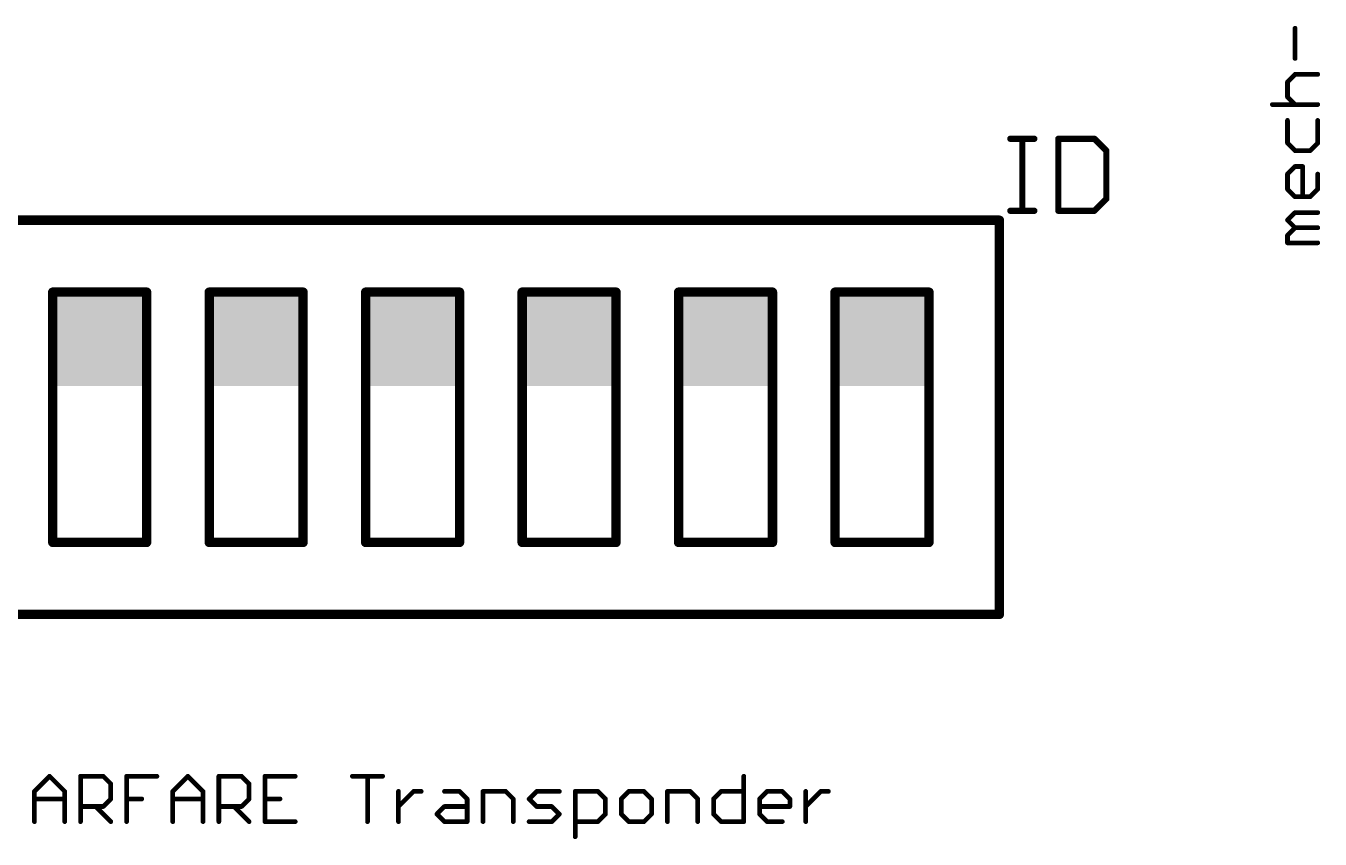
# Model space of a CAD drawing. Extents: x 0.1 to 37.8, y 0 to 44.
# Drawn here: x 16.58 to 37.59, y 0.01 to 13.21 of the extents above; entities that cross this region are included whole.
import ezdxf

# ---------------------------------------------------------------- set-up
doc = ezdxf.new("R2010")
doc.units = 0
doc.layers.add('121', color=253, linetype='CONTINUOUS')
doc.layers.add('21', color=253, linetype='CONTINUOUS')

# ---------------------------------------------------------------- blocks, each defined once
blk = doc.blocks.new('RECT')
blk.add_solid([(-0.5, -0.5), (0.5, -0.5), (-0.5, 0.5), (0.5, 0.5)])

msp = doc.modelspace()

# ---------------------------------------------------------------- linework, layer by layer
at = {"layer": '121'}
for points, const_width in [([(37.1853, 12.6838), (37.1853, 13.1752)], 0.0762), ([(37.0624, 12.304), (37.1853, 12.4268)], 0.0762), ([(37.1853, 12.4268), (37.5539, 12.4268)], 0.0762), ([(37.0624, 12.0582), (37.0624, 12.304)], 0.0762), ([(37.1853, 11.9353), (37.0624, 12.0582)], 0.0762), ([(36.8167, 11.9353), (37.5539, 11.9353)], 0.0762), ([(37.0624, 11.6784), (37.0624, 11.3098)], 0.0762), ([(37.5539, 11.3098), (37.5539, 11.6784)], 0.0762), ([(32.5628, 11.3802), (32.9526, 11.3802)], 0.1016), ([(32.7577, 10.2108), (32.7577, 11.3802)], 0.1016), ([(33.3424, 11.3802), (33.3424, 10.2108)], 0.1016), ([(33.9271, 11.3802), (33.3424, 11.3802)], 0.1016), ([(34.122, 11.1853), (33.9271, 11.3802)], 0.1016), ([(37.0624, 11.3098), (37.1853, 11.1869)], 0.0762), ([(37.431, 11.1869), (37.5539, 11.3098)], 0.0762), ([(34.122, 10.4057), (34.122, 11.1853)], 0.1016), ([(37.1853, 11.1869), (37.431, 11.1869)], 0.0762), ([(37.0624, 10.8071), (37.1853, 10.93)], 0.0762), ([(37.1853, 10.93), (37.3082, 10.93)], 0.0762), ([(37.3082, 10.93), (37.3082, 10.4385)], 0.0762), ([(37.0624, 10.5614), (37.0624, 10.8071)], 0.0762), ([(37.5539, 10.8071), (37.5539, 10.5614)], 0.0762), ([(37.1853, 10.4385), (37.0624, 10.5614)], 0.0762), ([(37.5539, 10.5614), (37.431, 10.4385)], 0.0762), ([(33.9271, 10.2108), (34.122, 10.4057)], 0.1016), ([(37.431, 10.4385), (37.1853, 10.4385)], 0.0762), ([(32.5628, 10.2108), (32.9526, 10.2108)], 0.1016), ([(33.3424, 10.2108), (33.9271, 10.2108)], 0.1016), ([(37.0624, 10.0587), (37.1853, 10.1816)], 0.0762), ([(37.1853, 9.9358), (37.0624, 10.0587)], 0.0762), ([(37.1853, 10.1816), (37.5539, 10.1816)], 0.0762), ([(37.0624, 9.813), (37.1853, 9.9358)], 0.0762), ([(37.1853, 9.9358), (37.5539, 9.9358)], 0.0762), ([(37.0624, 9.6901), (37.0624, 9.813)], 0.0762), ([(37.5539, 9.6901), (37.0624, 9.6901)], 0.0762), ([(16.7206, 0.7836), (16.9663, 1.0293)], 0.0762), ([(16.9663, 1.0293), (17.2121, 0.7836)], 0.0762), ([(17.469, 0.2921), (17.469, 1.0293)], 0.0762), ([(17.469, 1.0293), (17.8376, 1.0293)], 0.0762), ([(17.8376, 1.0293), (17.9605, 0.9065)], 0.0762), ([(18.2174, 0.2921), (18.2174, 1.0293)], 0.0762), ([(18.2174, 1.0293), (18.7089, 1.0293)], 0.0762), ([(18.9658, 0.7836), (19.2116, 1.0293)], 0.0762), ([(19.2116, 1.0293), (19.4573, 0.7836)], 0.0762), ([(19.7143, 0.2921), (19.7143, 1.0293)], 0.0762), ([(19.7143, 1.0293), (20.0829, 1.0293)], 0.0762), ([(20.0829, 1.0293), (20.2057, 0.9065)], 0.0762), ([(20.9542, 1.0293), (20.4627, 1.0293)], 0.0762), ([(20.4627, 1.0293), (20.4627, 0.2921)], 0.0762), ([(21.8821, 1.0293), (22.3736, 1.0293)], 0.0762), ([(22.1278, 0.2921), (22.1278, 1.0293)], 0.0762), ([(28.2362, 1.0293), (28.2362, 0.2921)], 0.0762), ([(17.9605, 0.9065), (17.9605, 0.6607)], 0.0762), ([(20.2057, 0.9065), (20.2057, 0.6607)], 0.0762), ([(16.7206, 0.2921), (16.7206, 0.7836)], 0.0762), ([(16.7206, 0.6607), (17.2121, 0.6607)], 0.0762), ([(17.2121, 0.7836), (17.2121, 0.2921)], 0.0762), ([(17.9605, 0.6607), (17.8376, 0.5378)], 0.0762), ([(18.2174, 0.6607), (18.4632, 0.6607)], 0.0762), ([(18.9658, 0.2921), (18.9658, 0.7836)], 0.0762), ([(18.9658, 0.6607), (19.4573, 0.6607)], 0.0762), ([(19.4573, 0.7836), (19.4573, 0.2921)], 0.0762), ([(20.2057, 0.6607), (20.0829, 0.5378)], 0.0762), ([(20.4627, 0.6607), (20.7084, 0.6607)], 0.0762), ([(22.6305, 0.2921), (22.6305, 0.7836)], 0.0762), ([(22.6305, 0.5378), (22.8763, 0.7836)], 0.0762), ([(22.8763, 0.7836), (22.9991, 0.7836)], 0.0762), ([(23.3771, 0.7836), (23.6228, 0.7836)], 0.0762), ([(23.6228, 0.7836), (23.7457, 0.6607)], 0.0762), ([(23.7457, 0.6607), (23.7457, 0.2921)], 0.0762), ([(24.0026, 0.2921), (24.0026, 0.7836)], 0.0762), ([(24.0026, 0.7836), (24.3712, 0.7836)], 0.0762), ([(24.3712, 0.7836), (24.4941, 0.6607)], 0.0762), ([(24.4941, 0.6607), (24.4941, 0.2921)], 0.0762), ([(24.751, 0.6607), (24.8739, 0.7836)], 0.0762), ([(24.8739, 0.5378), (24.751, 0.6607)], 0.0762), ([(24.8739, 0.7836), (25.2425, 0.7836)], 0.0762), ([(25.4994, 0.0464), (25.4994, 0.7836)], 0.0762), ([(25.4994, 0.7836), (25.8681, 0.7836)], 0.0762), ([(25.8681, 0.7836), (25.9909, 0.6607)], 0.0762), ([(25.9909, 0.6607), (25.9909, 0.415)], 0.0762), ([(26.3707, 0.7836), (26.2479, 0.6607)], 0.0762), ([(26.2479, 0.6607), (26.2479, 0.415)], 0.0762), ([(26.6165, 0.7836), (26.3707, 0.7836)], 0.0762), ([(26.7393, 0.6607), (26.6165, 0.7836)], 0.0762), ([(26.7393, 0.415), (26.7393, 0.6607)], 0.0762), ([(26.9963, 0.2921), (26.9963, 0.7836)], 0.0762), ([(26.9963, 0.7836), (27.3649, 0.7836)], 0.0762), ([(27.3649, 0.7836), (27.4878, 0.6607)], 0.0762), ([(27.4878, 0.6607), (27.4878, 0.2921)], 0.0762), ([(27.7447, 0.6607), (27.8676, 0.7836)], 0.0762), ([(27.7447, 0.415), (27.7447, 0.6607)], 0.0762), ([(27.8676, 0.7836), (28.2362, 0.7836)], 0.0762), ([(28.4931, 0.6607), (28.616, 0.7836)], 0.0762), ([(28.4931, 0.415), (28.4931, 0.6607)], 0.0762), ([(28.616, 0.7836), (28.8617, 0.7836)], 0.0762), ([(28.8617, 0.7836), (28.9846, 0.6607)], 0.0762), ([(28.9846, 0.6607), (28.9846, 0.5378)], 0.0762), ([(29.2415, 0.2921), (29.2415, 0.7836)], 0.0762), ([(29.2415, 0.5378), (29.4873, 0.7836)], 0.0762), ([(29.4873, 0.7836), (29.6101, 0.7836)], 0.0762), ([(17.8376, 0.5378), (17.469, 0.5378)], 0.0762), ([(17.7148, 0.5378), (17.9605, 0.2921)], 0.0762), ([(20.0829, 0.5378), (19.7143, 0.5378)], 0.0762), ([(19.96, 0.5378), (20.2057, 0.2921)], 0.0762), ([(23.2542, 0.415), (23.3771, 0.5378)], 0.0762), ([(23.3771, 0.2921), (23.2542, 0.415)], 0.0762), ([(23.3771, 0.5378), (23.7457, 0.5378)], 0.0762), ([(25.1196, 0.5378), (24.8739, 0.5378)], 0.0762), ([(25.2425, 0.415), (25.1196, 0.5378)], 0.0762), ([(25.1196, 0.2921), (25.2425, 0.415)], 0.0762), ([(25.9909, 0.415), (25.8681, 0.2921)], 0.0762), ([(26.2479, 0.415), (26.3707, 0.2921)], 0.0762), ([(26.6165, 0.2921), (26.7393, 0.415)], 0.0762), ([(27.8676, 0.2921), (27.7447, 0.415)], 0.0762), ([(28.9846, 0.5378), (28.4931, 0.5378)], 0.0762), ([(28.616, 0.2921), (28.4931, 0.415)], 0.0762), ([(20.4627, 0.2921), (20.9542, 0.2921)], 0.0762), ([(23.7457, 0.2921), (23.3771, 0.2921)], 0.0762), ([(24.751, 0.2921), (25.1196, 0.2921)], 0.0762), ([(25.8681, 0.2921), (25.4994, 0.2921)], 0.0762), ([(26.3707, 0.2921), (26.6165, 0.2921)], 0.0762), ([(28.2362, 0.2921), (27.8676, 0.2921)], 0.0762), ([(28.8617, 0.2921), (28.616, 0.2921)], 0.0762)]:
    msp.add_lwpolyline(points, dxfattribs=dict(at, const_width=const_width))
for points, const_width in [([(37.2043, 13.1752, 1), (37.1662, 13.1752)], 0.0381), ([(37.1662, 12.6838, 1), (37.2043, 12.6838)], 0.0381), ([(37.1853, 12.4459, 1), (37.1853, 12.4078)], 0.0381), ([(37.1988, 12.4134, 1), (37.1718, 12.4403)], 0.0381), ([(37.5539, 12.4078, 1), (37.5539, 12.4459)], 0.0381), ([(37.0815, 12.304, 1), (37.0434, 12.304)], 0.0381), ([(37.0489, 12.3174, 1), (37.0759, 12.2905)], 0.0381), ([(37.0759, 12.0717, 1), (37.0489, 12.0447)], 0.0381), ([(37.0434, 12.0582, 1), (37.0815, 12.0582)], 0.0381), ([(36.8167, 11.9544, 1), (36.8167, 11.9163)], 0.0381), ([(37.1718, 11.9219, 1), (37.1988, 11.9488)], 0.0381), ([(37.5539, 11.9163, 1), (37.5539, 11.9544)], 0.0381), ([(37.0815, 11.6784, 1), (37.0434, 11.6784)], 0.0381), ([(37.5729, 11.6784, 1), (37.5348, 11.6784)], 0.0381), ([(32.5628, 11.4056, 1), (32.5628, 11.3548)], 0.0508), ([(32.7831, 11.3802, 1), (32.7323, 11.3802)], 0.0508), ([(32.9526, 11.3548, 1), (32.9526, 11.4056)], 0.0508), ([(33.3678, 11.3802, 1), (33.317, 11.3802)], 0.0508), ([(33.3424, 11.4056, 1), (33.3424, 11.3548)], 0.0508), ([(33.9451, 11.3982, 1), (33.9091, 11.3622)], 0.0508), ([(33.9271, 11.3548, 1), (33.9271, 11.4056)], 0.0508), ([(37.0759, 11.3233, 1), (37.0489, 11.2963)], 0.0381), ([(37.5674, 11.2963, 1), (37.5404, 11.3233)], 0.0381), ([(34.1474, 11.1853, 1), (34.0966, 11.1853)], 0.0508), ([(34.104, 11.1673, 1), (34.14, 11.2033)], 0.0508), ([(37.0434, 11.3098, 1), (37.0815, 11.3098)], 0.0381), ([(37.1853, 11.206, 1), (37.1853, 11.1679)], 0.0381), ([(37.1718, 11.1735, 1), (37.1988, 11.2004)], 0.0381), ([(37.4176, 11.2004, 1), (37.4445, 11.1735)], 0.0381), ([(37.431, 11.1679, 1), (37.431, 11.206)], 0.0381), ([(37.5348, 11.3098, 1), (37.5729, 11.3098)], 0.0381), ([(37.1853, 10.949, 1), (37.1853, 10.9109)], 0.0381), ([(37.1988, 10.9165, 1), (37.1718, 10.9435)], 0.0381), ([(37.3272, 10.93, 1), (37.2891, 10.93)], 0.0381), ([(37.3082, 10.9109, 1), (37.3082, 10.949)], 0.0381), ([(37.0815, 10.8071, 1), (37.0434, 10.8071)], 0.0381), ([(37.0489, 10.8206, 1), (37.0759, 10.7937)], 0.0381), ([(37.5729, 10.8071, 1), (37.5348, 10.8071)], 0.0381), ([(37.0759, 10.5749, 1), (37.0489, 10.5479)], 0.0381), ([(37.0434, 10.5614, 1), (37.0815, 10.5614)], 0.0381), ([(37.5348, 10.5614, 1), (37.5729, 10.5614)], 0.0381), ([(37.5674, 10.5479, 1), (37.5404, 10.5749)], 0.0381), ([(34.0966, 10.4057, 1), (34.1474, 10.4057)], 0.0508), ([(34.14, 10.3877, 1), (34.104, 10.4237)], 0.0508), ([(37.1853, 10.4576, 1), (37.1853, 10.4195)], 0.0381), ([(37.1718, 10.425, 1), (37.1988, 10.452)], 0.0381), ([(37.2891, 10.4385, 1), (37.3272, 10.4385)], 0.0381), ([(37.4176, 10.452, 1), (37.4445, 10.425)], 0.0381), ([(37.431, 10.4195, 1), (37.431, 10.4576)], 0.0381), ([(32.5628, 10.2362, 1), (32.5628, 10.1854)], 0.0508), ([(32.7323, 10.2108, 1), (32.7831, 10.2108)], 0.0508), ([(32.9526, 10.1854, 1), (32.9526, 10.2362)], 0.0508), ([(33.3424, 10.2362, 1), (33.3424, 10.1854)], 0.0508), ([(33.317, 10.2108, 1), (33.3678, 10.2108)], 0.0508), ([(33.9091, 10.2288, 1), (33.9451, 10.1928)], 0.0508), ([(33.9271, 10.1854, 1), (33.9271, 10.2362)], 0.0508), ([(37.0759, 10.0722, 1), (37.0489, 10.0452)], 0.0381), ([(37.0489, 10.0722, 1), (37.0759, 10.0452)], 0.0381), ([(37.1853, 10.2006, 1), (37.1853, 10.1625)], 0.0381), ([(37.1988, 10.1681, 1), (37.1718, 10.1951)], 0.0381), ([(37.5539, 10.1625, 1), (37.5539, 10.2006)], 0.0381), ([(37.1853, 9.9549, 1), (37.1853, 9.9168)], 0.0381), ([(37.1988, 9.9224, 1), (37.1718, 9.9493)], 0.0381), ([(37.1718, 9.9224, 1), (37.1988, 9.9493)], 0.0381), ([(37.5539, 9.9168, 1), (37.5539, 9.9549)], 0.0381), ([(37.0815, 9.813, 1), (37.0434, 9.813)], 0.0381), ([(37.0489, 9.8264, 1), (37.0759, 9.7995)], 0.0381), ([(37.0624, 9.7092, 1), (37.0624, 9.6711)], 0.0381), ([(37.0434, 9.6901, 1), (37.0815, 9.6901)], 0.0381), ([(37.5539, 9.6711, 1), (37.5539, 9.7092)], 0.0381), ([(16.9798, 1.0428, 1), (16.9529, 1.0159)], 0.0381), ([(16.9798, 1.0159, 1), (16.9529, 1.0428)], 0.0381), ([(17.469, 1.0484, 1), (17.469, 1.0103)], 0.0381), ([(17.4881, 1.0293, 1), (17.45, 1.0293)], 0.0381), ([(17.8511, 1.0428, 1), (17.8242, 1.0159)], 0.0381), ([(17.8376, 1.0103, 1), (17.8376, 1.0484)], 0.0381), ([(18.2174, 1.0484, 1), (18.2174, 1.0103)], 0.0381), ([(18.2365, 1.0293, 1), (18.1984, 1.0293)], 0.0381), ([(18.7089, 1.0103, 1), (18.7089, 1.0484)], 0.0381), ([(19.2251, 1.0428, 1), (19.1981, 1.0159)], 0.0381), ([(19.2251, 1.0159, 1), (19.1981, 1.0428)], 0.0381), ([(19.7333, 1.0293, 1), (19.6952, 1.0293)], 0.0381), ([(19.7143, 1.0484, 1), (19.7143, 1.0103)], 0.0381), ([(20.0963, 1.0428, 1), (20.0694, 1.0159)], 0.0381), ([(20.0829, 1.0103, 1), (20.0829, 1.0484)], 0.0381), ([(20.4817, 1.0293, 1), (20.4436, 1.0293)], 0.0381), ([(20.4627, 1.0484, 1), (20.4627, 1.0103)], 0.0381), ([(20.9542, 1.0103, 1), (20.9542, 1.0484)], 0.0381), ([(21.8821, 1.0484, 1), (21.8821, 1.0103)], 0.0381), ([(22.1469, 1.0293, 1), (22.1088, 1.0293)], 0.0381), ([(22.3736, 1.0103, 1), (22.3736, 1.0484)], 0.0381), ([(28.2552, 1.0293, 1), (28.2171, 1.0293)], 0.0381), ([(17.9795, 0.9065, 1), (17.9414, 0.9065)], 0.0381), ([(17.947, 0.893, 1), (17.974, 0.9199)], 0.0381), ([(20.2248, 0.9065, 1), (20.1867, 0.9065)], 0.0381), ([(20.1923, 0.893, 1), (20.2192, 0.9199)], 0.0381), ([(16.7396, 0.7836, 1), (16.7015, 0.7836)], 0.0381), ([(16.7071, 0.7971, 1), (16.7341, 0.7701)], 0.0381), ([(16.7206, 0.6798, 1), (16.7206, 0.6417)], 0.0381), ([(17.2311, 0.7836, 1), (17.193, 0.7836)], 0.0381), ([(17.1986, 0.7701, 1), (17.2255, 0.7971)], 0.0381), ([(17.2121, 0.6417, 1), (17.2121, 0.6798)], 0.0381), ([(17.9414, 0.6607, 1), (17.9795, 0.6607)], 0.0381), ([(17.974, 0.6472, 1), (17.947, 0.6742)], 0.0381), ([(18.2174, 0.6798, 1), (18.2174, 0.6417)], 0.0381), ([(18.4632, 0.6417, 1), (18.4632, 0.6798)], 0.0381), ([(18.9849, 0.7836, 1), (18.9468, 0.7836)], 0.0381), ([(18.9524, 0.7971, 1), (18.9793, 0.7701)], 0.0381), ([(18.9658, 0.6798, 1), (18.9658, 0.6417)], 0.0381), ([(19.4764, 0.7836, 1), (19.4383, 0.7836)], 0.0381), ([(19.4439, 0.7701, 1), (19.4708, 0.7971)], 0.0381), ([(19.4573, 0.6417, 1), (19.4573, 0.6798)], 0.0381), ([(20.1867, 0.6607, 1), (20.2248, 0.6607)], 0.0381), ([(20.2192, 0.6472, 1), (20.1923, 0.6742)], 0.0381), ([(20.4627, 0.6798, 1), (20.4627, 0.6417)], 0.0381), ([(20.7084, 0.6417, 1), (20.7084, 0.6798)], 0.0381), ([(22.6496, 0.7836, 1), (22.6115, 0.7836)], 0.0381), ([(22.8763, 0.8026, 1), (22.8763, 0.7645)], 0.0381), ([(22.8897, 0.7701, 1), (22.8628, 0.7971)], 0.0381), ([(22.9991, 0.7645, 1), (22.9991, 0.8026)], 0.0381), ([(23.3771, 0.8026, 1), (23.3771, 0.7645)], 0.0381), ([(23.6363, 0.7971, 1), (23.6093, 0.7701)], 0.0381), ([(23.6228, 0.7645, 1), (23.6228, 0.8026)], 0.0381), ([(23.7647, 0.6607, 1), (23.7266, 0.6607)], 0.0381), ([(23.7322, 0.6472, 1), (23.7591, 0.6742)], 0.0381), ([(24.0217, 0.7836, 1), (23.9836, 0.7836)], 0.0381), ([(24.0026, 0.8026, 1), (24.0026, 0.7645)], 0.0381), ([(24.3847, 0.7971, 1), (24.3578, 0.7701)], 0.0381), ([(24.3712, 0.7645, 1), (24.3712, 0.8026)], 0.0381), ([(24.5131, 0.6607, 1), (24.475, 0.6607)], 0.0381), ([(24.4806, 0.6472, 1), (24.5076, 0.6742)], 0.0381), ([(24.7645, 0.6742, 1), (24.7376, 0.6472)], 0.0381), ([(24.7376, 0.6742, 1), (24.7645, 0.6472)], 0.0381), ([(24.8739, 0.8026, 1), (24.8739, 0.7645)], 0.0381), ([(24.8874, 0.7701, 1), (24.8604, 0.7971)], 0.0381), ([(25.2425, 0.7645, 1), (25.2425, 0.8026)], 0.0381), ([(25.5185, 0.7836, 1), (25.4804, 0.7836)], 0.0381), ([(25.4994, 0.8026, 1), (25.4994, 0.7645)], 0.0381), ([(25.8815, 0.7971, 1), (25.8546, 0.7701)], 0.0381), ([(25.8681, 0.7645, 1), (25.8681, 0.8026)], 0.0381), ([(26.01, 0.6607, 1), (25.9719, 0.6607)], 0.0381), ([(25.9775, 0.6472, 1), (26.0044, 0.6742)], 0.0381), ([(26.2669, 0.6607, 1), (26.2288, 0.6607)], 0.0381), ([(26.2344, 0.6742, 1), (26.2613, 0.6472)], 0.0381), ([(26.3707, 0.8026, 1), (26.3707, 0.7645)], 0.0381), ([(26.3842, 0.7701, 1), (26.3573, 0.7971)], 0.0381), ([(26.6299, 0.7971, 1), (26.603, 0.7701)], 0.0381), ([(26.6165, 0.7645, 1), (26.6165, 0.8026)], 0.0381), ([(26.7584, 0.6607, 1), (26.7203, 0.6607)], 0.0381), ([(26.7259, 0.6472, 1), (26.7528, 0.6742)], 0.0381), ([(27.0153, 0.7836, 1), (26.9772, 0.7836)], 0.0381), ([(26.9963, 0.8026, 1), (26.9963, 0.7645)], 0.0381), ([(27.3784, 0.7971, 1), (27.3514, 0.7701)], 0.0381), ([(27.3649, 0.7645, 1), (27.3649, 0.8026)], 0.0381), ([(27.5068, 0.6607, 1), (27.4687, 0.6607)], 0.0381), ([(27.4743, 0.6472, 1), (27.5012, 0.6742)], 0.0381), ([(27.7637, 0.6607, 1), (27.7256, 0.6607)], 0.0381), ([(27.7312, 0.6742, 1), (27.7582, 0.6472)], 0.0381), ([(27.8676, 0.8026, 1), (27.8676, 0.7645)], 0.0381), ([(27.881, 0.7701, 1), (27.8541, 0.7971)], 0.0381), ([(28.2362, 0.7645, 1), (28.2362, 0.8026)], 0.0381), ([(28.5122, 0.6607, 1), (28.4741, 0.6607)], 0.0381), ([(28.4796, 0.6742, 1), (28.5066, 0.6472)], 0.0381), ([(28.616, 0.8026, 1), (28.616, 0.7645)], 0.0381), ([(28.6294, 0.7701, 1), (28.6025, 0.7971)], 0.0381), ([(28.8752, 0.7971, 1), (28.8482, 0.7701)], 0.0381), ([(28.8617, 0.7645, 1), (28.8617, 0.8026)], 0.0381), ([(29.0036, 0.6607, 1), (28.9655, 0.6607)], 0.0381), ([(28.9711, 0.6472, 1), (28.9981, 0.6742)], 0.0381), ([(29.2606, 0.7836, 1), (29.2225, 0.7836)], 0.0381), ([(29.4873, 0.8026, 1), (29.4873, 0.7645)], 0.0381), ([(29.5007, 0.7701, 1), (29.4738, 0.7971)], 0.0381), ([(29.6101, 0.7645, 1), (29.6101, 0.8026)], 0.0381), ([(17.469, 0.5569, 1), (17.469, 0.5188)], 0.0381), ([(17.7282, 0.5513, 1), (17.7013, 0.5244)], 0.0381), ([(17.8242, 0.5513, 1), (17.8511, 0.5244)], 0.0381), ([(17.8376, 0.5188, 1), (17.8376, 0.5569)], 0.0381), ([(19.7143, 0.5569, 1), (19.7143, 0.5188)], 0.0381), ([(19.9735, 0.5513, 1), (19.9465, 0.5244)], 0.0381), ([(20.0694, 0.5513, 1), (20.0963, 0.5244)], 0.0381), ([(20.0829, 0.5188, 1), (20.0829, 0.5569)], 0.0381), ([(22.617, 0.5513, 1), (22.644, 0.5244)], 0.0381), ([(23.2677, 0.4284, 1), (23.2407, 0.4015)], 0.0381), ([(23.2407, 0.4284, 1), (23.2677, 0.4015)], 0.0381), ([(23.3771, 0.5569, 1), (23.3771, 0.5188)], 0.0381), ([(23.3905, 0.5244, 1), (23.3636, 0.5513)], 0.0381), ([(23.7457, 0.5188, 1), (23.7457, 0.5569)], 0.0381), ([(24.8739, 0.5569, 1), (24.8739, 0.5188)], 0.0381), ([(24.8604, 0.5244, 1), (24.8874, 0.5513)], 0.0381), ([(25.1331, 0.5513, 1), (25.1062, 0.5244)], 0.0381), ([(25.1196, 0.5188, 1), (25.1196, 0.5569)], 0.0381), ([(25.256, 0.4015, 1), (25.229, 0.4284)], 0.0381), ([(25.229, 0.4015, 1), (25.256, 0.4284)], 0.0381), ([(25.9719, 0.415, 1), (26.01, 0.415)], 0.0381), ([(26.0044, 0.4015, 1), (25.9775, 0.4284)], 0.0381), ([(26.2288, 0.415, 1), (26.2669, 0.415)], 0.0381), ([(26.2613, 0.4284, 1), (26.2344, 0.4015)], 0.0381), ([(26.7203, 0.415, 1), (26.7584, 0.415)], 0.0381), ([(26.7528, 0.4015, 1), (26.7259, 0.4284)], 0.0381), ([(27.7582, 0.4284, 1), (27.7312, 0.4015)], 0.0381), ([(27.7256, 0.415, 1), (27.7637, 0.415)], 0.0381), ([(28.4931, 0.5569, 1), (28.4931, 0.5188)], 0.0381), ([(28.5066, 0.4284, 1), (28.4796, 0.4015)], 0.0381), ([(28.4741, 0.415, 1), (28.5122, 0.415)], 0.0381), ([(28.9655, 0.5378, 1), (29.0036, 0.5378)], 0.0381), ([(28.9846, 0.5188, 1), (28.9846, 0.5569)], 0.0381), ([(29.228, 0.5513, 1), (29.255, 0.5244)], 0.0381), ([(16.7015, 0.2921, 1), (16.7396, 0.2921)], 0.0381), ([(17.193, 0.2921, 1), (17.2311, 0.2921)], 0.0381), ([(17.45, 0.2921, 1), (17.4881, 0.2921)], 0.0381), ([(17.947, 0.2786, 1), (17.974, 0.3056)], 0.0381), ([(18.1984, 0.2921, 1), (18.2365, 0.2921)], 0.0381), ([(18.9468, 0.2921, 1), (18.9849, 0.2921)], 0.0381), ([(19.4383, 0.2921, 1), (19.4764, 0.2921)], 0.0381), ([(19.6952, 0.2921, 1), (19.7333, 0.2921)], 0.0381), ([(20.1923, 0.2786, 1), (20.2192, 0.3056)], 0.0381), ([(20.4436, 0.2921, 1), (20.4817, 0.2921)], 0.0381), ([(20.4627, 0.3112, 1), (20.4627, 0.2731)], 0.0381), ([(20.9542, 0.2731, 1), (20.9542, 0.3112)], 0.0381), ([(22.1088, 0.2921, 1), (22.1469, 0.2921)], 0.0381), ([(22.6115, 0.2921, 1), (22.6496, 0.2921)], 0.0381), ([(23.3771, 0.3112, 1), (23.3771, 0.2731)], 0.0381), ([(23.3636, 0.2786, 1), (23.3905, 0.3056)], 0.0381), ([(23.7266, 0.2921, 1), (23.7647, 0.2921)], 0.0381), ([(23.7457, 0.2731, 1), (23.7457, 0.3112)], 0.0381), ([(23.9836, 0.2921, 1), (24.0217, 0.2921)], 0.0381), ([(24.475, 0.2921, 1), (24.5131, 0.2921)], 0.0381), ([(24.751, 0.3112, 1), (24.751, 0.2731)], 0.0381), ([(25.1062, 0.3056, 1), (25.1331, 0.2786)], 0.0381), ([(25.1196, 0.2731, 1), (25.1196, 0.3112)], 0.0381), ([(25.4994, 0.3112, 1), (25.4994, 0.2731)], 0.0381), ([(25.8546, 0.3056, 1), (25.8815, 0.2786)], 0.0381), ([(25.8681, 0.2731, 1), (25.8681, 0.3112)], 0.0381), ([(26.3707, 0.3112, 1), (26.3707, 0.2731)], 0.0381), ([(26.3573, 0.2786, 1), (26.3842, 0.3056)], 0.0381), ([(26.603, 0.3056, 1), (26.6299, 0.2786)], 0.0381), ([(26.6165, 0.2731, 1), (26.6165, 0.3112)], 0.0381), ([(26.9772, 0.2921, 1), (27.0153, 0.2921)], 0.0381), ([(27.4687, 0.2921, 1), (27.5068, 0.2921)], 0.0381), ([(27.8676, 0.3112, 1), (27.8676, 0.2731)], 0.0381), ([(27.8541, 0.2786, 1), (27.881, 0.3056)], 0.0381), ([(28.2171, 0.2921, 1), (28.2552, 0.2921)], 0.0381), ([(28.2362, 0.2731, 1), (28.2362, 0.3112)], 0.0381), ([(28.616, 0.3112, 1), (28.616, 0.2731)], 0.0381), ([(28.6025, 0.2786, 1), (28.6294, 0.3056)], 0.0381), ([(28.8617, 0.2731, 1), (28.8617, 0.3112)], 0.0381), ([(29.2225, 0.2921, 1), (29.2606, 0.2921)], 0.0381), ([(25.4804, 0.0464, 1), (25.5185, 0.0464)], 0.0381)]:
    msp.add_lwpolyline(points, format="xyb", dxfattribs=dict(at, const_width=const_width))
at = {"layer": '21', "const_width": 0.1524}
for points in [[(32.385, 10.0584), (10.795, 10.0584)], [(32.385, 10.0584), (32.385, 3.6576)], [(17.018, 8.89), (18.542, 8.89)], [(17.018, 4.826), (17.018, 8.89)], [(18.542, 8.89), (18.542, 4.826)], [(19.558, 8.89), (21.082, 8.89)], [(19.558, 4.826), (19.558, 8.89)], [(21.082, 8.89), (21.082, 4.826)], [(22.098, 8.89), (23.622, 8.89)], [(22.098, 4.826), (22.098, 8.89)], [(23.622, 8.89), (23.622, 4.826)], [(24.638, 8.89), (26.162, 8.89)], [(24.638, 4.826), (24.638, 8.89)], [(26.162, 8.89), (26.162, 4.826)], [(27.178, 8.89), (28.702, 8.89)], [(27.178, 4.826), (27.178, 8.89)], [(28.702, 8.89), (28.702, 4.826)], [(29.718, 8.89), (31.242, 8.89)], [(29.718, 4.826), (29.718, 8.89)], [(31.242, 8.89), (31.242, 4.826)], [(18.542, 4.826), (17.018, 4.826)], [(21.082, 4.826), (19.558, 4.826)], [(23.622, 4.826), (22.098, 4.826)], [(26.162, 4.826), (24.638, 4.826)], [(28.702, 4.826), (27.178, 4.826)], [(31.242, 4.826), (29.718, 4.826)], [(10.795, 3.6576), (32.385, 3.6576)]]:
    msp.add_lwpolyline(points, dxfattribs=at)
at = {"layer": '21', "const_width": 0.0762}
for points in [[(32.4231, 10.0584, 1), (32.3469, 10.0584)], [(32.385, 10.0203, 1), (32.385, 10.0965)], [(17.018, 8.9281, 1), (17.018, 8.8519)], [(17.0561, 8.89, 1), (16.9799, 8.89)], [(18.5801, 8.89, 1), (18.5039, 8.89)], [(18.542, 8.8519, 1), (18.542, 8.9281)], [(19.558, 8.9281, 1), (19.558, 8.8519)], [(19.5961, 8.89, 1), (19.5199, 8.89)], [(21.1201, 8.89, 1), (21.0439, 8.89)], [(21.082, 8.8519, 1), (21.082, 8.9281)], [(22.098, 8.9281, 1), (22.098, 8.8519)], [(22.1361, 8.89, 1), (22.0599, 8.89)], [(23.6601, 8.89, 1), (23.5839, 8.89)], [(23.622, 8.8519, 1), (23.622, 8.9281)], [(24.638, 8.9281, 1), (24.638, 8.8519)], [(24.6761, 8.89, 1), (24.5999, 8.89)], [(26.2001, 8.89, 1), (26.1239, 8.89)], [(26.162, 8.8519, 1), (26.162, 8.9281)], [(27.178, 8.9281, 1), (27.178, 8.8519)], [(27.2161, 8.89, 1), (27.1399, 8.89)], [(28.7401, 8.89, 1), (28.6639, 8.89)], [(28.702, 8.8519, 1), (28.702, 8.9281)], [(29.718, 8.9281, 1), (29.718, 8.8519)], [(29.7561, 8.89, 1), (29.6799, 8.89)], [(31.2801, 8.89, 1), (31.2039, 8.89)], [(31.242, 8.8519, 1), (31.242, 8.9281)], [(17.018, 4.8641, 1), (17.018, 4.7879)], [(16.9799, 4.826, 1), (17.0561, 4.826)], [(18.5039, 4.826, 1), (18.5801, 4.826)], [(18.542, 4.7879, 1), (18.542, 4.8641)], [(19.558, 4.8641, 1), (19.558, 4.7879)], [(19.5199, 4.826, 1), (19.5961, 4.826)], [(21.0439, 4.826, 1), (21.1201, 4.826)], [(21.082, 4.7879, 1), (21.082, 4.8641)], [(22.098, 4.8641, 1), (22.098, 4.7879)], [(22.0599, 4.826, 1), (22.1361, 4.826)], [(23.5839, 4.826, 1), (23.6601, 4.826)], [(23.622, 4.7879, 1), (23.622, 4.8641)], [(24.638, 4.8641, 1), (24.638, 4.7879)], [(24.5999, 4.826, 1), (24.6761, 4.826)], [(26.1239, 4.826, 1), (26.2001, 4.826)], [(26.162, 4.7879, 1), (26.162, 4.8641)], [(27.178, 4.8641, 1), (27.178, 4.7879)], [(27.1399, 4.826, 1), (27.2161, 4.826)], [(28.6639, 4.826, 1), (28.7401, 4.826)], [(28.702, 4.7879, 1), (28.702, 4.8641)], [(29.718, 4.8641, 1), (29.718, 4.7879)], [(29.6799, 4.826, 1), (29.7561, 4.826)], [(31.2039, 4.826, 1), (31.2801, 4.826)], [(31.242, 4.7879, 1), (31.242, 4.8641)], [(32.3469, 3.6576, 1), (32.4231, 3.6576)], [(32.385, 3.6195, 1), (32.385, 3.6957)]]:
    msp.add_lwpolyline(points, format="xyb", dxfattribs=at)

# ---------------------------------------------------------------- block references
at = {"layer": '21', "xscale": 1.524, "yscale": 1.524}
for p in [(17.78, 8.128), (20.32, 8.128), (22.86, 8.128), (25.4, 8.128), (27.94, 8.128), (30.48, 8.128)]:
    msp.add_blockref('RECT', p, dxfattribs=at)

doc.saveas('drawing.dxf')
